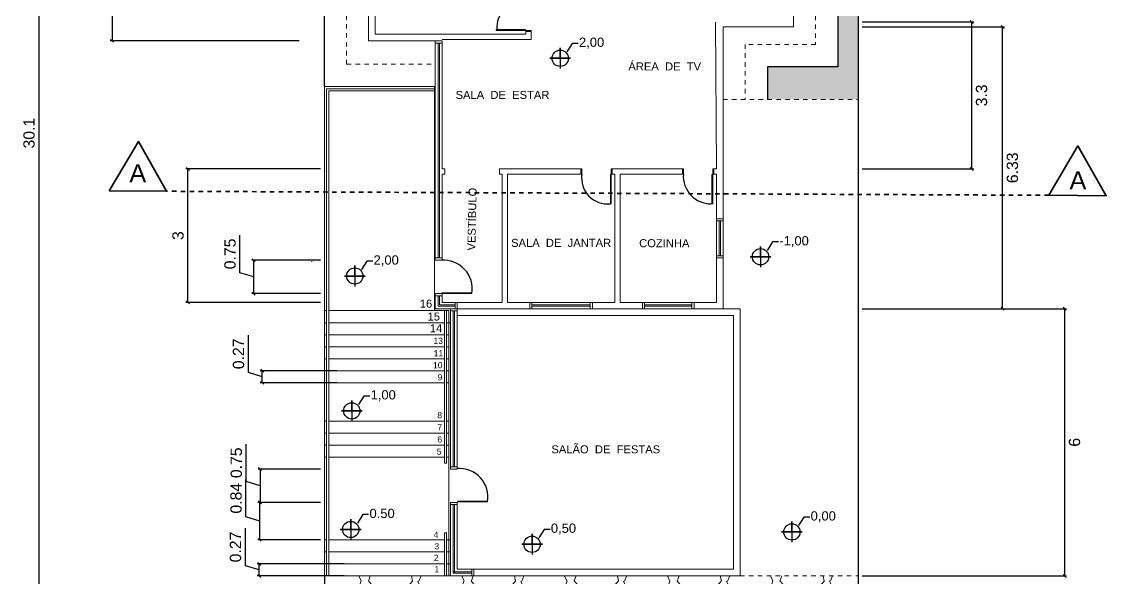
# Model space of a CAD drawing. Header units: metres. Extents: x 1450.6 to 1549.9, y 2060.4 to 2126.9.
# Drawn here: x 1467.57 to 1491.93, y 2084.96 to 2097.46 of the extents above; entities that cross this region are included whole.
import ezdxf

# ---------------------------------------------------------------- set-up
doc = ezdxf.new("R2010")
doc.units = ezdxf.units.M
doc.header["$LTSCALE"] = 0.0005
for name, pattern in [('JIS_02_1.0', [2, 1, -1]), ('TRACEJADA2', [9.525, 6.35, -3.175]), ('TRAÇOPONTO', [25.4, 12.7, -6.35, 0, -6.35])]:
    doc.linetypes.add(name, pattern=pattern)
for name, color, linetype, lineweight in [('corrimao', 50, 'Continuous', 18), ('CORTE', 6, 'Continuous', 35), ('janelas', 50, 'Continuous', 13), ('parede', 90, 'Continuous', 18), ('piso', 10, 'Continuous', 9), ('portas', 40, 'Continuous', 15), ('subsolo', 5, 'JIS_02_1.0', 5), ('terreno00', 7, 'JIS_02_1.0', 9)]:
    doc.layers.add(name, color=color, linetype=linetype, lineweight=lineweight)
doc.styles.get("Standard").update_dxf_attribs({"font": 'arial.ttf'})
doc.dimstyles.new('COCOTA EXTERNA', dxfattribs={"dimscale": 0.442, "dimtxt": 0.574, "dimasz": 0.15, "dimexe": 0.1, "dimexo": 0.2, "dimgap": 0.2075, "dimtad": 2, "dimzin": 9, "dimdsep": 46, "dimtxsty": 'Standard', "dimblk": 'OBLIQUE', "dimcen": 0.09, "dimadec": 0, "dimazin": 0, "dimtfac": 1, "dimtofl": 0, "dimtmove": 1, "dimatfit": 3, "dimfxl": 1, "dimtfillclr": 2, "dimtolj": 1, "dimtzin": 0, "dimarcsym": 0})

# ---------------------------------------------------------------- blocks, each defined once
blk = doc.blocks.new('_Oblique')
at = {"color": 0, "linetype": 'ByBlock', "lineweight": -2}
blk.add_line((-0.5, -0.5), (0.5, 0.5), dxfattribs=at)
blk = doc.blocks.new('*D11')
at = {"layer": 'Defpoints', "color": 0, "linetype": 'ByBlock', "ltscale": 0.05, "transparency": 16777216}
for p in [(1473.764, 2110.008), (1467.959, 2079.906), (1474.351, 2079.906)]:
    blk.add_point(p, dxfattribs=at)
at = {"layer": 'piso', "color": 0, "linetype": 'ByBlock', "lineweight": -2, "ltscale": 0.05, "transparency": 16777216}
for p, q in [((1473.676, 2110.008), (1467.914, 2110.008)), ((1467.959, 2110.008), (1467.959, 2079.906)), ((1474.262, 2079.906), (1467.914, 2079.906))]:
    blk.add_line(p, q, dxfattribs=at)
at = {"layer": 'piso', "color": 0, "linetype": 'ByBlock', "lineweight": -2, "ltscale": 0.05, "transparency": 16777216, "xscale": 0.0663000000000003, "yscale": 0.0663000000000003, "zscale": 0.0663000000000003}
for p, rotation in [((1467.959, 2110.008), 90), ((1467.959, 2079.906), 270)]:
    blk.add_blockref('_Oblique', p, dxfattribs=dict(at, rotation=rotation))
at = {"layer": 'piso', "color": 0, "linetype": 'ByBlock', "ltscale": 0.05, "transparency": 16777216, "insert": (1467.737, 2094.957), "char_height": 0.2537, "attachment_point": 5, "rotation": 90}
blk.add_mtext('\\A1;30.1', dxfattribs=at)
blk = doc.blocks.new('*D12')
at = {"layer": 'Defpoints', "color": 0, "linetype": 'ByBlock', "ltscale": 0.05, "transparency": 16777216}
for p in [(1474.37, 2087.413), (1472.924, 2086.663), (1474.37, 2086.663)]:
    blk.add_point(p, dxfattribs=at)
at = {"layer": 'piso', "color": 0, "linetype": 'ByBlock', "lineweight": -2, "ltscale": 0.05, "transparency": 16777216}
for p, q in [((1472.613, 2087.131), (1472.613, 2087.975)), ((1474.282, 2087.413), (1472.88, 2087.413)), ((1472.924, 2087.413), (1472.924, 2086.663)), ((1472.924, 2087.038), (1472.613, 2087.131)), ((1474.282, 2086.663), (1472.88, 2086.663))]:
    blk.add_line(p, q, dxfattribs=at)
at = {"layer": 'piso', "color": 0, "linetype": 'ByBlock', "lineweight": -2, "ltscale": 0.05, "transparency": 16777216, "xscale": 0.0663000000000003, "yscale": 0.0663000000000003, "zscale": 0.0663000000000003}
for p, rotation in [((1472.924, 2087.413), 90), ((1472.924, 2086.663), 270)]:
    blk.add_blockref('_Oblique', p, dxfattribs=dict(at, rotation=rotation))
at = {"layer": 'piso', "color": 0, "linetype": 'ByBlock', "ltscale": 0.05, "transparency": 16777216, "insert": (1472.392, 2087.553), "char_height": 0.2537, "attachment_point": 5, "rotation": 90}
blk.add_mtext('\\A1;0.75', dxfattribs=at)
blk = doc.blocks.new('*D13')
at = {"layer": 'Defpoints', "color": 0, "linetype": 'ByBlock', "ltscale": 0.05, "transparency": 16777216}
for p in [(1472.907, 2085.283), (1474.902, 2085.283), (1474.902, 2085.013)]:
    blk.add_point(p, dxfattribs=at)
at = {"layer": 'piso', "color": 0, "linetype": 'ByBlock', "lineweight": -2, "ltscale": 0.05, "transparency": 16777216}
for p, q in [((1472.595, 2085.241), (1472.595, 2086.084)), ((1472.907, 2085.148), (1472.595, 2085.241)), ((1474.814, 2085.283), (1472.862, 2085.283)), ((1472.907, 2085.013), (1472.907, 2085.283)), ((1474.814, 2085.013), (1472.862, 2085.013))]:
    blk.add_line(p, q, dxfattribs=at)
at = {"layer": 'piso', "color": 0, "linetype": 'ByBlock', "lineweight": -2, "ltscale": 0.05, "transparency": 16777216, "xscale": 0.0663000000000003, "yscale": 0.0663000000000003, "zscale": 0.0663000000000003}
for p, rotation in [((1472.907, 2085.283), 90), ((1472.907, 2085.013), 270)]:
    blk.add_blockref('_Oblique', p, dxfattribs=dict(at, rotation=rotation))
at = {"layer": 'piso', "color": 0, "linetype": 'ByBlock', "ltscale": 0.05, "transparency": 16777216, "insert": (1472.374, 2085.662), "char_height": 0.2537, "attachment_point": 5, "rotation": 90}
blk.add_mtext('\\A1;0.27', dxfattribs=at)
blk = doc.blocks.new('*D14')
at = {"layer": 'Defpoints', "color": 0, "linetype": 'ByBlock', "ltscale": 0.05, "transparency": 16777216}
for p in [(1472.92, 2086.663), (1474.37, 2086.663), (1474.37, 2085.823)]:
    blk.add_point(p, dxfattribs=at)
at = {"layer": 'piso', "color": 0, "linetype": 'ByBlock', "lineweight": -2, "ltscale": 0.05, "transparency": 16777216}
for p, q in [((1472.608, 2086.336), (1472.608, 2087.177)), ((1474.282, 2086.663), (1472.875, 2086.663)), ((1472.92, 2085.823), (1472.92, 2086.663)), ((1472.92, 2086.243), (1472.608, 2086.336)), ((1474.282, 2085.823), (1472.875, 2085.823))]:
    blk.add_line(p, q, dxfattribs=at)
at = {"layer": 'piso', "color": 0, "linetype": 'ByBlock', "lineweight": -2, "ltscale": 0.05, "transparency": 16777216, "xscale": 0.0663000000000003, "yscale": 0.0663000000000003, "zscale": 0.0663000000000003}
for p, rotation in [((1472.92, 2086.663), 90), ((1472.92, 2085.823), 270)]:
    blk.add_blockref('_Oblique', p, dxfattribs=dict(at, rotation=rotation))
at = {"layer": 'piso', "color": 0, "linetype": 'ByBlock', "ltscale": 0.05, "transparency": 16777216, "insert": (1472.387, 2086.757), "char_height": 0.2537, "attachment_point": 5, "rotation": 90}
blk.add_mtext('\\A1;0.84', dxfattribs=at)
blk = doc.blocks.new('*D15')
at = {"layer": 'Defpoints', "color": 0, "linetype": 'ByBlock', "ltscale": 0.05, "transparency": 16777216}
for p in [(1472.975, 2089.62), (1474.736, 2089.62), (1474.736, 2089.35)]:
    blk.add_point(p, dxfattribs=at)
at = {"layer": 'piso', "color": 0, "linetype": 'ByBlock', "lineweight": -2, "ltscale": 0.05, "transparency": 16777216}
for p, q in [((1472.664, 2089.579), (1472.664, 2090.421)), ((1474.647, 2089.62), (1472.931, 2089.62)), ((1472.975, 2089.35), (1472.975, 2089.62)), ((1472.975, 2089.485), (1472.664, 2089.579)), ((1474.647, 2089.35), (1472.931, 2089.35))]:
    blk.add_line(p, q, dxfattribs=at)
at = {"layer": 'piso', "color": 0, "linetype": 'ByBlock', "lineweight": -2, "ltscale": 0.05, "transparency": 16777216, "xscale": 0.0663000000000003, "yscale": 0.0663000000000003, "zscale": 0.0663000000000003}
for p, rotation in [((1472.975, 2089.62), 90), ((1472.975, 2089.35), 270)]:
    blk.add_blockref('_Oblique', p, dxfattribs=dict(at, rotation=rotation))
at = {"layer": 'piso', "color": 0, "linetype": 'ByBlock', "ltscale": 0.05, "transparency": 16777216, "insert": (1472.442, 2090), "char_height": 0.2537, "attachment_point": 5, "rotation": 90}
blk.add_mtext('\\A1;0.27', dxfattribs=at)
blk = doc.blocks.new('*D16')
at = {"layer": 'Defpoints', "color": 0, "linetype": 'ByBlock', "ltscale": 0.05, "transparency": 16777216}
for p in [(1472.784, 2092.104), (1474.37, 2092.104), (1474.37, 2091.354)]:
    blk.add_point(p, dxfattribs=at)
at = {"layer": 'piso', "color": 0, "linetype": 'ByBlock', "lineweight": -2, "ltscale": 0.05, "transparency": 16777216}
for p, q in [((1472.472, 2091.822), (1472.472, 2092.667)), ((1474.282, 2092.104), (1472.739, 2092.104)), ((1472.784, 2091.354), (1472.784, 2092.104)), ((1472.784, 2091.729), (1472.472, 2091.822)), ((1474.282, 2091.354), (1472.739, 2091.354))]:
    blk.add_line(p, q, dxfattribs=at)
at = {"layer": 'piso', "color": 0, "linetype": 'ByBlock', "lineweight": -2, "ltscale": 0.05, "transparency": 16777216, "xscale": 0.0663000000000003, "yscale": 0.0663000000000003, "zscale": 0.0663000000000003}
for p, rotation in [((1472.784, 2092.104), 90), ((1472.784, 2091.354), 270)]:
    blk.add_blockref('_Oblique', p, dxfattribs=dict(at, rotation=rotation))
at = {"layer": 'piso', "color": 0, "linetype": 'ByBlock', "ltscale": 0.05, "transparency": 16777216, "insert": (1472.251, 2092.244), "char_height": 0.2537, "attachment_point": 5, "rotation": 90}
blk.add_mtext('\\A1;0.75', dxfattribs=at)
blk = doc.blocks.new('*D17')
at = {"layer": 'Defpoints', "color": 0, "linetype": 'ByBlock', "ltscale": 0.05, "transparency": 16777216}
for p in [(1471.304, 2094.154), (1474.37, 2094.154), (1474.37, 2091.154)]:
    blk.add_point(p, dxfattribs=at)
at = {"layer": 'piso', "color": 0, "linetype": 'ByBlock', "lineweight": -2, "ltscale": 0.05, "transparency": 16777216}
for p, q in [((1474.282, 2094.154), (1471.26, 2094.154)), ((1471.304, 2091.154), (1471.304, 2094.154)), ((1474.282, 2091.154), (1471.26, 2091.154))]:
    blk.add_line(p, q, dxfattribs=at)
at = {"layer": 'piso', "color": 0, "linetype": 'ByBlock', "lineweight": -2, "ltscale": 0.05, "transparency": 16777216, "xscale": 0.0663000000000003, "yscale": 0.0663000000000003, "zscale": 0.0663000000000003}
for p, rotation in [((1471.304, 2094.154), 90), ((1471.304, 2091.154), 270)]:
    blk.add_blockref('_Oblique', p, dxfattribs=dict(at, rotation=rotation))
at = {"layer": 'piso', "color": 0, "linetype": 'ByBlock', "ltscale": 0.05, "transparency": 16777216, "insert": (1471.083, 2092.654), "char_height": 0.2537, "attachment_point": 5, "rotation": 90}
blk.add_mtext('\\A1;3', dxfattribs=at)
blk = doc.blocks.new('*D18')
at = {"layer": 'Defpoints', "color": 0, "linetype": 'ByBlock', "ltscale": 0.05, "transparency": 16777216}
for p in [(1486.364, 2091.014), (1490.999, 2091.014), (1486.364, 2085.012)]:
    blk.add_point(p, dxfattribs=at)
at = {"layer": 'piso', "color": 0, "linetype": 'ByBlock', "lineweight": -2, "ltscale": 0.05, "transparency": 16777216}
for p, q in [((1486.452, 2091.014), (1491.043, 2091.014)), ((1490.999, 2085.012), (1490.999, 2091.014)), ((1486.452, 2085.012), (1491.043, 2085.012))]:
    blk.add_line(p, q, dxfattribs=at)
at = {"layer": 'piso', "color": 0, "linetype": 'ByBlock', "lineweight": -2, "ltscale": 0.05, "transparency": 16777216, "xscale": 0.0663000000000003, "yscale": 0.0663000000000003, "zscale": 0.0663000000000003}
for p, rotation in [((1490.999, 2091.014), 90), ((1490.999, 2085.012), 270)]:
    blk.add_blockref('_Oblique', p, dxfattribs=dict(at, rotation=rotation))
at = {"layer": 'piso', "color": 0, "linetype": 'ByBlock', "ltscale": 0.05, "transparency": 16777216, "insert": (1491.22, 2088.013), "char_height": 0.2537, "attachment_point": 5, "rotation": 90}
blk.add_mtext('\\A1;6', dxfattribs=at)
blk = doc.blocks.new('*D19')
at = {"layer": 'Defpoints', "color": 0, "linetype": 'ByBlock', "ltscale": 0.05, "transparency": 16777216}
for p in [(1486.364, 2097.343), (1489.604, 2097.343), (1486.364, 2091.014)]:
    blk.add_point(p, dxfattribs=at)
at = {"layer": 'piso', "color": 0, "linetype": 'ByBlock', "lineweight": -2, "ltscale": 0.05, "transparency": 16777216}
for p, q in [((1486.452, 2097.343), (1489.648, 2097.343)), ((1489.604, 2091.014), (1489.604, 2097.343)), ((1486.452, 2091.014), (1489.648, 2091.014))]:
    blk.add_line(p, q, dxfattribs=at)
at = {"layer": 'piso', "color": 0, "linetype": 'ByBlock', "lineweight": -2, "ltscale": 0.05, "transparency": 16777216, "xscale": 0.0663000000000003, "yscale": 0.0663000000000003, "zscale": 0.0663000000000003}
for p, rotation in [((1489.604, 2097.343), 90), ((1489.604, 2091.014), 270)]:
    blk.add_blockref('_Oblique', p, dxfattribs=dict(at, rotation=rotation))
at = {"layer": 'piso', "color": 0, "linetype": 'ByBlock', "ltscale": 0.05, "transparency": 16777216, "insert": (1489.825, 2094.178), "char_height": 0.2537, "attachment_point": 5, "rotation": 90}
blk.add_mtext('\\A1;6.33', dxfattribs=at)
blk = doc.blocks.new('*D21')
at = {"layer": 'Defpoints', "color": 0, "linetype": 'ByBlock', "ltscale": 0.05, "transparency": 16777216}
for p in [(1473.801, 2100.03), (1469.601, 2097.03), (1473.89, 2097.03)]:
    blk.add_point(p, dxfattribs=at)
at = {"layer": 'piso', "color": 0, "linetype": 'ByBlock', "lineweight": -2, "ltscale": 0.05, "transparency": 16777216}
for p, q in [((1473.713, 2100.03), (1469.556, 2100.03)), ((1469.601, 2100.03), (1469.601, 2097.03)), ((1473.801, 2097.03), (1469.556, 2097.03))]:
    blk.add_line(p, q, dxfattribs=at)
at = {"layer": 'piso', "color": 0, "linetype": 'ByBlock', "lineweight": -2, "ltscale": 0.05, "transparency": 16777216, "xscale": 0.0663000000000003, "yscale": 0.0663000000000003, "zscale": 0.0663000000000003}
for p, rotation in [((1469.601, 2100.03), 90), ((1469.601, 2097.03), 270)]:
    blk.add_blockref('_Oblique', p, dxfattribs=dict(at, rotation=rotation))
at = {"layer": 'piso', "color": 0, "linetype": 'ByBlock', "ltscale": 0.05, "transparency": 16777216, "insert": (1469.304, 2098.484), "char_height": 0.2537, "attachment_point": 5, "rotation": 90}
blk.add_mtext('\\A1;3', dxfattribs=at)
blk = doc.blocks.new('*D31')
at = {"layer": 'Defpoints', "color": 0, "linetype": 'ByBlock', "ltscale": 0.05, "transparency": 16777216}
for p in [(1486.364, 2097.454), (1488.911, 2097.454), (1486.364, 2094.154)]:
    blk.add_point(p, dxfattribs=at)
at = {"layer": 'piso', "color": 0, "linetype": 'ByBlock', "lineweight": -2, "ltscale": 0.05, "transparency": 16777216}
for p, q in [((1486.452, 2097.454), (1488.955, 2097.454)), ((1488.911, 2094.154), (1488.911, 2097.454)), ((1486.452, 2094.154), (1488.955, 2094.154))]:
    blk.add_line(p, q, dxfattribs=at)
at = {"layer": 'piso', "color": 0, "linetype": 'ByBlock', "lineweight": -2, "ltscale": 0.05, "transparency": 16777216, "xscale": 0.0663000000000003, "yscale": 0.0663000000000003, "zscale": 0.0663000000000003}
for p, rotation in [((1488.911, 2097.454), 90), ((1488.911, 2094.154), 270)]:
    blk.add_blockref('_Oblique', p, dxfattribs=dict(at, rotation=rotation))
at = {"layer": 'piso', "color": 0, "linetype": 'ByBlock', "ltscale": 0.05, "transparency": 16777216, "insert": (1489.132, 2095.804), "char_height": 0.2537, "attachment_point": 5, "rotation": 90}
blk.add_mtext('\\A1;3.3', dxfattribs=at)

msp = doc.modelspace()

# ---------------------------------------------------------------- hatches: boundary and pattern name
at = {"linetype": 'ByBlock', "ltscale": 0.05}
h = msp.add_hatch(dxfattribs=at)
h.set_pattern_fill('AR-CONC', color=3, scale=0.0038)
h.paths.add_polyline_path([(1474.37, 2103.142), (1474.37, 2101.03), (1476.364, 2101.03), (1476.364, 2104.645), (1477.496, 2104.645), (1477.496, 2107.543), (1482.435, 2107.59), (1481.345, 2107.901), (1480.723, 2108.096), (1479.867, 2108.562), (1479.127, 2109.067), (1477.876, 2110.008), (1474.37, 2110.008)])
h.paths.add_polyline_path([(1486.364, 2106.91), (1485.081, 2107.124), (1484.342, 2107.279), (1483.496, 2107.356), (1483.496, 2104.03), (1483.078, 2104.03), (1483.078, 2101.696), (1483.364, 2101.696), (1485.903, 2101.696), (1485.903, 2096.449), (1484.324, 2096.449), (1484.324, 2095.712), (1486.364, 2095.712)])
h.paths.add_polyline_path([(1485.081, 2107.124), (1486.364, 2106.91), (1486.364, 2110.008), (1477.876, 2110.008), (1479.127, 2109.067), (1479.867, 2108.562), (1480.723, 2108.096), (1481.345, 2107.901), (1482.435, 2107.59), (1483.486, 2107.357), (1484.342, 2107.279)])
h.paths.add_polyline_path([(1482.903, 2108.784, -1), (1483.268, 2108.784, -1)], flags=16)
h.paths.add_polyline_path([(1483.445, 2108.937), (1484.137, 2108.937), (1484.137, 2109.312), (1483.445, 2109.312)], flags=24)
at = {"linetype": 'JIS_02_1.0', "lineweight": 0, "ltscale": 0.9, "transparency": 33554569}
h = msp.add_hatch(dxfattribs=at)
h.set_pattern_fill('GRAVEL', color=1, scale=0.091)
h.paths.add_polyline_path([(1486.364, 2079.906), (1474.36, 2079.906), (1474.37, 2085.013), (1477.206, 2085.013), (1477.206, 2085.013), (1483.706, 2085.013), (1486.364, 2085.012)])
h.paths.add_polyline_path([(1475.646, 2081.193, -1), (1475.281, 2081.193, -1)], flags=16)

# ---------------------------------------------------------------- linework, layer by layer
for p, q in [((1486.364, 2074.906), (1486.364, 2110.008)), ((1474.37, 2096.003), (1474.37, 2103.142)), ((1485.903, 2101.696), (1485.903, 2096.449)), ((1484.324, 2096.449), (1484.324, 2095.712)), ((1485.903, 2096.449), (1484.324, 2096.449)), ((1474.37, 2085.013), (1474.351, 2074.906))]:
    msp.add_line(p, q)
at = {"linetype": 'ByBlock'}
for p, q in [((1479.939, 2096.971), (1479.818, 2096.782)), ((1480.07, 2096.971), (1479.939, 2096.971)), ((1479.667, 2096.638), (1479.667, 2096.871)), ((1479.667, 2096.871), (1479.667, 2096.405)), ((1479.9, 2096.638), (1479.434, 2096.638)), ((1479.434, 2096.638), (1479.9, 2096.638)), ((1484.438, 2092.512), (1484.318, 2092.323)), ((1484.569, 2092.512), (1484.438, 2092.512)), ((1484.166, 2092.179), (1484.166, 2092.412)), ((1484.166, 2092.412), (1484.166, 2091.946)), ((1475.325, 2092.081), (1475.204, 2091.892)), ((1475.456, 2092.081), (1475.325, 2092.081)), ((1484.399, 2092.179), (1483.934, 2092.179)), ((1483.934, 2092.179), (1484.399, 2092.179)), ((1475.053, 2091.748), (1475.053, 2091.981)), ((1475.053, 2091.981), (1475.053, 2091.515)), ((1475.285, 2091.748), (1474.82, 2091.748)), ((1474.82, 2091.748), (1475.285, 2091.748)), ((1474.986, 2088.719), (1474.986, 2088.951)), ((1474.986, 2088.951), (1474.986, 2088.486)), ((1475.258, 2089.052), (1475.138, 2088.862)), ((1475.389, 2089.052), (1475.258, 2089.052)), ((1475.219, 2088.719), (1474.753, 2088.719)), ((1474.753, 2088.719), (1475.219, 2088.719)), ((1474.961, 2086.055), (1474.961, 2086.288)), ((1474.961, 2086.288), (1474.961, 2085.823)), ((1475.233, 2086.389), (1475.112, 2086.199)), ((1475.364, 2086.389), (1475.233, 2086.389)), ((1484.87, 2086), (1484.87, 2086.232)), ((1484.87, 2086.232), (1484.87, 2085.767)), ((1485.142, 2086.333), (1485.022, 2086.144)), ((1485.273, 2086.333), (1485.142, 2086.333)), ((1475.194, 2086.055), (1474.728, 2086.055)), ((1474.728, 2086.055), (1475.194, 2086.055)), ((1479.035, 2085.723), (1479.035, 2085.956)), ((1479.035, 2085.956), (1479.035, 2085.491)), ((1479.307, 2086.057), (1479.187, 2085.867)), ((1479.438, 2086.057), (1479.307, 2086.057)), ((1485.103, 2086), (1484.638, 2086)), ((1484.638, 2086), (1485.103, 2086)), ((1479.268, 2085.723), (1478.803, 2085.723)), ((1478.803, 2085.723), (1479.268, 2085.723))]:
    msp.add_line(p, q, dxfattribs=at)
for centre in [(1479.667, 2096.638), (1484.166, 2092.179), (1475.053, 2091.748), (1474.986, 2088.719), (1474.961, 2086.055), (1484.87, 2086), (1479.035, 2085.723)]:
    msp.add_circle(centre, 0.183, dxfattribs=at)
for centre, radius, start, end in [((1478.84, 2097.322), 0.598, 84.9582, 183.7849), ((1480.732, 2093.951), 0.585, 171.9011, 276.0752), ((1483.059, 2093.994), 0.627, 176.3965, 269.8401), ((1477.047, 2091.461), 0.644, 350.6111, 94.7183), ((1477.401, 2086.78), 0.644, 350.6111, 94.7183)]:
    msp.add_arc(centre, radius, start, end)
at = {"layer": 'corrimao'}
for p, q in [((1474.42, 2085.013), (1474.42, 2095.953)), ((1474.42, 2095.953), (1476.841, 2095.953)), ((1474.47, 2085.013), (1474.47, 2095.903)), ((1474.47, 2095.903), (1476.841, 2095.903)), ((1477.065, 2090.97), (1477.065, 2087.541)), ((1477.115, 2090.97), (1477.115, 2087.541)), ((1477.115, 2087.541), (1477.065, 2087.541)), ((1477.065, 2085.982), (1477.065, 2085.013)), ((1477.067, 2085.981), (1477.117, 2085.981)), ((1477.117, 2085.981), (1477.067, 2085.981)), ((1477.115, 2085.982), (1477.115, 2085.013))]:
    msp.add_line(p, q, dxfattribs=at)
at = {"layer": 'CORTE', "linetype": 'TRAÇOPONTO'}
msp.add_line((1490.645, 2093.56), (1470.827, 2093.651), dxfattribs=at)
at = {"layer": 'CORTE', "linetype": 'ByBlock'}
for points in [[(1469.539, 2093.661), (1470.827, 2093.651), (1470.191, 2094.772)], [(1490.645, 2093.56), (1491.933, 2093.55), (1491.297, 2094.671)]]:
    msp.add_lwpolyline(points, close=True, dxfattribs=at)
at = {"layer": 'janelas'}
for p, q in [((1476.862, 2092.104), (1476.862, 2097.029)), ((1476.922, 2092.154), (1476.922, 2096.98)), ((1476.952, 2092.154), (1476.952, 2096.98)), ((1477.012, 2094.154), (1477.012, 2097.03)), ((1477.012, 2094.001), (1477.012, 2094.034)), ((1477.012, 2092.104), (1477.012, 2094.034)), ((1483.174, 2093.034), (1483.324, 2093.034)), ((1483.174, 2092.984), (1483.324, 2092.984)), ((1483.234, 2092.984), (1483.234, 2092.204)), ((1483.264, 2092.984), (1483.264, 2092.204)), ((1476.862, 2092.154), (1477.012, 2092.154)), ((1476.862, 2092.104), (1477.012, 2092.104)), ((1483.174, 2092.204), (1483.324, 2092.204)), ((1483.174, 2092.154), (1483.324, 2092.154)), ((1476.862, 2091.013), (1476.862, 2091.354)), ((1476.862, 2091.354), (1477.012, 2091.354)), ((1476.862, 2091.304), (1477.012, 2091.304)), ((1476.922, 2091.074), (1476.922, 2091.304)), ((1476.952, 2091.102), (1476.952, 2091.304)), ((1477.012, 2091.154), (1477.012, 2091.354)), ((1476.922, 2091.074), (1477.306, 2091.074)), ((1476.952, 2091.102), (1477.306, 2091.102)), ((1477.012, 2091.154), (1477.355, 2091.154)), ((1477.306, 2091.013), (1477.306, 2091.154)), ((1477.356, 2087.413), (1477.356, 2091.154)), ((1479.032, 2091.102), (1480.342, 2091.102)), ((1479.032, 2091.074), (1480.342, 2091.074)), ((1481.562, 2091.102), (1482.624, 2091.102)), ((1481.562, 2091.074), (1482.624, 2091.074)), ((1477.206, 2091.013), (1476.862, 2091.013)), ((1477.206, 2087.413), (1477.206, 2091.013)), ((1477.206, 2090.964), (1477.356, 2090.964)), ((1477.266, 2087.463), (1477.266, 2090.964)), ((1477.296, 2087.463), (1477.296, 2090.964)), ((1477.355, 2091.013), (1477.306, 2091.013)), ((1477.356, 2087.463), (1477.206, 2087.463)), ((1477.356, 2087.413), (1477.206, 2087.413)), ((1477.206, 2085.013), (1477.206, 2086.663)), ((1477.356, 2086.663), (1477.206, 2086.663)), ((1477.356, 2085.163), (1477.356, 2086.663)), ((1477.356, 2086.613), (1477.206, 2086.613)), ((1477.266, 2085.073), (1477.266, 2086.613)), ((1477.296, 2085.088), (1477.296, 2086.613)), ((1477.68, 2085.073), (1477.266, 2085.073)), ((1477.68, 2085.103), (1477.279, 2085.103))]:
    msp.add_line(p, q, dxfattribs=at)
at = {"layer": 'parede', "linetype": 'ByBlock'}
for p, q in [((1484.907, 2098.679), (1484.907, 2097.343)), ((1484.907, 2097.343), (1483.324, 2097.343))]:
    msp.add_line(p, q, dxfattribs=at)
at = {"layer": 'parede'}
for p, q in [((1475.364, 2097.03), (1475.364, 2098.029)), ((1475.514, 2097.18), (1475.514, 2098.029)), ((1483.153, 2097.449), (1483.174, 2094.154)), ((1478.892, 2097.18), (1475.514, 2097.18)), ((1478.892, 2097.18), (1478.892, 2097.26)), ((1479.012, 2097.26), (1478.892, 2097.26)), ((1479.012, 2097.24), (1478.892, 2097.24)), ((1479.012, 2097.06), (1479.012, 2097.26)), ((1483.324, 2097.343), (1483.324, 2094.059)), ((1477.012, 2097.03), (1475.364, 2097.03)), ((1477.012, 2096.98), (1476.862, 2096.98)), ((1479.012, 2097.06), (1477.012, 2097.06)), ((1477.012, 2094.154), (1477.072, 2094.154)), ((1477.012, 2094.034), (1477.072, 2094.034)), ((1477.072, 2094.034), (1477.072, 2094.154)), ((1478.302, 2094.034), (1478.302, 2094.154)), ((1478.302, 2094.154), (1480.152, 2094.154)), ((1478.302, 2094.034), (1478.362, 2094.034)), ((1478.362, 2091.154), (1478.362, 2094.034)), ((1478.482, 2091.154), (1478.482, 2094.034)), ((1478.482, 2094.034), (1480.152, 2094.034)), ((1480.132, 2094.034), (1480.132, 2094.154)), ((1480.152, 2094.034), (1480.152, 2094.154)), ((1480.812, 2094.154), (1482.434, 2094.154)), ((1480.812, 2094.034), (1480.812, 2094.154)), ((1480.812, 2094.034), (1480.892, 2094.034)), ((1480.832, 2094.034), (1480.832, 2094.154)), ((1480.892, 2091.154), (1480.892, 2094.034)), ((1481.012, 2091.154), (1481.012, 2094.034)), ((1481.012, 2094.034), (1482.434, 2094.034)), ((1482.414, 2094.154), (1482.414, 2094.034)), ((1482.434, 2094.154), (1482.434, 2094.034)), ((1483.094, 2094.154), (1483.174, 2094.154)), ((1483.094, 2094.154), (1483.094, 2094.034)), ((1483.094, 2094.034), (1483.174, 2094.034)), ((1483.114, 2094.154), (1483.114, 2094.034)), ((1483.174, 2094.034), (1483.174, 2091.154)), ((1483.324, 2094.154), (1483.324, 2091.013)), ((1477.356, 2091.154), (1478.362, 2091.154)), ((1477.356, 2091.013), (1477.356, 2091.154)), ((1478.482, 2091.154), (1480.892, 2091.154)), ((1478.982, 2091.013), (1478.982, 2091.154)), ((1479.032, 2091.013), (1479.032, 2091.154)), ((1480.342, 2091.013), (1480.342, 2091.154)), ((1480.392, 2091.013), (1480.392, 2091.154)), ((1481.012, 2091.154), (1483.174, 2091.154)), ((1481.512, 2091.013), (1481.512, 2091.154)), ((1481.562, 2091.013), (1481.562, 2091.154)), ((1482.624, 2091.154), (1482.624, 2091.013)), ((1482.674, 2091.154), (1482.674, 2091.013)), ((1477.206, 2091.012), (1477.305, 2091.012)), ((1477.356, 2091.013), (1483.706, 2091.013)), ((1477.356, 2090.863), (1478.136, 2090.863)), ((1477.359, 2091.014), (1483.324, 2091.014)), ((1478.136, 2090.863), (1483.556, 2090.863)), ((1483.174, 2091.014), (1483.174, 2091.013)), ((1483.264, 2091.014), (1483.264, 2091.013)), ((1483.556, 2090.863), (1483.556, 2085.163)), ((1483.706, 2091.013), (1483.706, 2085.013)), ((1483.706, 2085.013), (1477.206, 2085.013)), ((1483.556, 2085.163), (1477.356, 2085.163)), ((1477.68, 2085.163), (1477.68, 2085.013)), ((1477.73, 2085.163), (1477.73, 2085.013))]:
    msp.add_line(p, q, dxfattribs=at)
at = {"layer": 'piso'}
for p, q in [((1474.37, 2085.013), (1474.37, 2096.003)), ((1474.37, 2085.013), (1474.37, 2096.003)), ((1474.37, 2096.003), (1476.841, 2096.003)), ((1476.841, 2096.003), (1476.841, 2090.97)), ((1474.42, 2090.97), (1474.37, 2090.97)), ((1476.841, 2090.97), (1474.47, 2090.97)), ((1476.841, 2090.97), (1477.165, 2090.97)), ((1477.165, 2090.97), (1477.165, 2085.013)), ((1474.42, 2090.7), (1474.37, 2090.7)), ((1477.065, 2090.7), (1474.47, 2090.7)), ((1477.204, 2090.7), (1477.115, 2090.7)), ((1474.42, 2090.43), (1474.37, 2090.43)), ((1477.065, 2090.43), (1474.47, 2090.43)), ((1477.167, 2090.428), (1477.117, 2090.428)), ((1474.42, 2090.16), (1474.37, 2090.16)), ((1477.065, 2090.16), (1474.47, 2090.16)), ((1477.165, 2090.16), (1477.115, 2090.16)), ((1474.42, 2089.89), (1474.37, 2089.89)), ((1477.065, 2089.89), (1474.47, 2089.89)), ((1477.165, 2089.89), (1477.115, 2089.89)), ((1474.42, 2089.62), (1474.37, 2089.62)), ((1477.065, 2089.62), (1474.47, 2089.62)), ((1477.165, 2089.62), (1477.115, 2089.62)), ((1474.42, 2089.35), (1474.37, 2089.35)), ((1477.065, 2089.35), (1474.47, 2089.35)), ((1477.165, 2089.35), (1477.115, 2089.35)), ((1474.42, 2088.486), (1474.37, 2088.486)), ((1477.065, 2088.486), (1474.47, 2088.486)), ((1477.165, 2088.486), (1477.115, 2088.486)), ((1474.42, 2088.216), (1474.37, 2088.216)), ((1477.065, 2088.216), (1474.47, 2088.216)), ((1477.165, 2088.216), (1477.115, 2088.216)), ((1474.42, 2087.946), (1474.37, 2087.946)), ((1477.065, 2087.946), (1474.47, 2087.946)), ((1477.165, 2087.946), (1477.115, 2087.946)), ((1474.42, 2087.676), (1474.37, 2087.676)), ((1477.065, 2087.676), (1474.47, 2087.676)), ((1477.165, 2087.676), (1477.115, 2087.676)), ((1474.42, 2085.823), (1474.37, 2085.823)), ((1477.065, 2085.823), (1474.47, 2085.823)), ((1477.189, 2085.823), (1477.115, 2085.823)), ((1474.42, 2085.553), (1474.37, 2085.553)), ((1477.065, 2085.553), (1474.47, 2085.553)), ((1477.189, 2085.553), (1477.115, 2085.553)), ((1474.42, 2085.283), (1474.37, 2085.283)), ((1477.065, 2085.283), (1474.47, 2085.283)), ((1477.189, 2085.283), (1477.115, 2085.283)), ((1477.189, 2085.013), (1474.37, 2085.013))]:
    msp.add_line(p, q, dxfattribs=at)
at = {"layer": 'portas'}
for p, q in [((1478.232, 2097.283), (1478.891, 2097.283)), ((1478.232, 2097.264), (1478.232, 2097.283)), ((1478.891, 2097.264), (1478.232, 2097.264)), ((1478.891, 2097.283), (1478.891, 2097.264)), ((1480.794, 2093.371), (1480.794, 2094.03)), ((1480.794, 2094.03), (1480.812, 2094.03)), ((1480.812, 2094.03), (1480.812, 2093.371)), ((1483.076, 2093.371), (1483.076, 2094.03)), ((1483.076, 2094.03), (1483.094, 2094.03)), ((1483.094, 2094.03), (1483.094, 2093.371)), ((1480.812, 2093.371), (1480.794, 2093.371)), ((1483.094, 2093.371), (1483.076, 2093.371)), ((1474.086, 2092.064), (1474.085, 2092.083)), ((1477.68, 2091.375), (1477.008, 2091.373)), ((1477.009, 2091.355), (1477.685, 2091.355)), ((1477.012, 2091.373), (1477.012, 2091.352)), ((1477.681, 2091.375), (1477.681, 2091.353)), ((1478.034, 2086.694), (1477.362, 2086.692)), ((1477.363, 2086.674), (1478.038, 2086.674)), ((1477.366, 2086.692), (1477.366, 2086.671)), ((1478.035, 2086.694), (1478.035, 2086.672))]:
    msp.add_line(p, q, dxfattribs=at)
at = {"layer": 'subsolo'}
for p, q in [((1483.324, 2095.712), (1486.364, 2095.712)), ((1483.706, 2085.013), (1486.364, 2085.012))]:
    msp.add_line(p, q, dxfattribs=at)
at = {"layer": 'terreno00', "color": 5, "linetype": 'TRACEJADA2'}
for p, q in [((1485.403, 2101.196), (1485.403, 2096.949)), ((1474.87, 2096.503), (1474.87, 2100.53)), ((1483.824, 2096.949), (1483.824, 2095.712)), ((1485.403, 2096.949), (1483.824, 2096.949)), ((1474.87, 2096.503), (1476.841, 2096.503))]:
    msp.add_line(p, q, dxfattribs=at)

# ---------------------------------------------------------------- texts
at = {"linetype": 'ByBlock'}
for s, p in [('2,00', (1480.089, 2096.894)), ('-1,00', (1484.588, 2092.435)), ('2,00', (1475.475, 2092.004)), ('1,00', (1475.408, 2088.975)), ('0.50', (1475.383, 2086.312)), ('0,00', (1485.292, 2086.256)), ('0,50', (1479.457, 2085.98))]:
    msp.add_text(s, height=0.2084, dxfattribs=at).set_placement(p)
at = {"layer": 'CORTE', "linetype": 'ByBlock'}
for p in [(1469.989, 2093.852), (1491.106, 2093.693)]:
    msp.add_text('A', height=0.407, rotation=360, dxfattribs=at).set_placement(p)
at = {"layer": 'portas'}
for s, height, p in [('ÁREA  DE  TV', 0.1798, (1481.198, 2096.365)), ('SALA  DE  ESTAR', 0.1798, (1477.317, 2095.725)), ('SALA  DE  JANTAR', 0.1798, (1478.564, 2092.403)), ('COZINHA', 0.1798, (1481.44, 2092.395)), ('16', 0.1798, (1476.512, 2091.037)), ('15', 0.1798, (1476.688, 2090.748)), ('14', 0.1798, (1476.738, 2090.484)), ('13', 0.1374, (1476.818, 2090.224)), ('11', 0.1374, (1476.824, 2089.945)), ('10', 0.1374, (1476.809, 2089.677)), ('9', 0.137, (1476.912, 2089.403)), ('8', 0.137, (1476.907, 2088.552)), ('7', 0.137, (1476.907, 2088.283)), ('6', 0.137, (1476.908, 2088.009)), ('SALÃO  DE  FESTAS', 0.1798, (1479.469, 2087.765)), ('5', 0.137, (1476.892, 2087.736)), ('4', 0.137, (1476.822, 2085.867)), ('3', 0.137, (1476.841, 2085.609)), ('2', 0.137, (1476.829, 2085.35)), ('1', 0.137, (1476.841, 2085.094))]:
    msp.add_text(s, height=height, dxfattribs=at).set_placement(p)
msp.add_text('VESTÍBULO', height=0.1798, rotation=88.7253, dxfattribs=at).set_placement((1477.76, 2092.319))

# ---------------------------------------------------------------- dimensions: what is measured, and where the dimension line sits
at = {"layer": 'piso', "linetype": 'ByBlock', "ltscale": 0.05}
for base, p1, p2, picture, middle in [((1467.959, 2079.906), (1473.764, 2110.008), (1474.351, 2079.906), '*D11', (1467.737, 2094.957)), ((1488.911, 2097.454), (1486.364, 2094.154), (1486.364, 2097.454), '*D31', (1489.132, 2095.804)), ((1489.604, 2097.343), (1486.364, 2091.014), (1486.364, 2097.343), '*D19', (1489.825, 2094.178)), ((1471.304, 2094.154), (1474.37, 2091.154), (1474.37, 2094.154), '*D17', (1471.083, 2092.654)), ((1472.784, 2092.104), (1474.37, 2091.354), (1474.37, 2092.104), '*D16', (1472.251, 2091.914)), ((1490.999, 2091.014), (1486.364, 2085.012), (1486.364, 2091.014), '*D18', (1491.22, 2088.013)), ((1472.975, 2089.62), (1474.736, 2089.35), (1474.736, 2089.62), '*D15', (1472.442, 2089.67)), ((1472.924, 2086.663), (1474.37, 2087.413), (1474.37, 2086.663), '*D12', (1472.392, 2087.223)), ((1472.92, 2086.663), (1474.37, 2085.823), (1474.37, 2086.663), '*D14', (1472.387, 2086.428)), ((1472.907, 2085.283), (1474.902, 2085.013), (1474.902, 2085.283), '*D13', (1472.374, 2085.333))]:
    dim = msp.add_linear_dim(base=base, p1=p1, p2=p2, angle=90, dimstyle='COCOTA EXTERNA', dxfattribs=at)
    dim.commit()
    dim.dimension.update_dxf_attribs({"geometry": picture, "text_midpoint": middle})
dim = msp.add_linear_dim(base=(1469.601, 2097.03), p1=(1473.801, 2100.03), p2=(1473.89, 2097.03), angle=90, dimstyle='COCOTA EXTERNA', dxfattribs=at)
dim.commit()
dim.dimension.update_dxf_attribs({"geometry": '*D21', "text_midpoint": (1469.526, 2098.484), "dimtype": 160})

doc.saveas('drawing.dxf')
